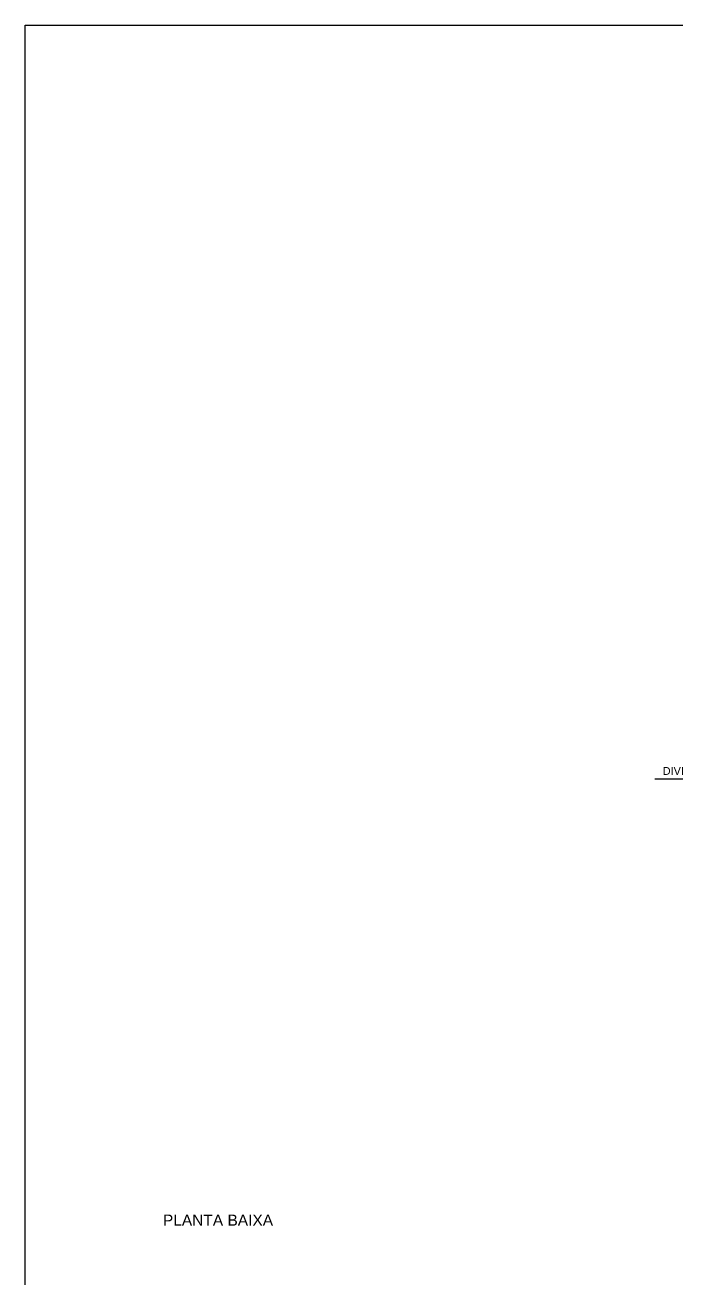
# Model space of a CAD drawing. Extents: x -36 to 357, y 137 to 237.
# Drawn here: x 3.38 to 7.39, y 206.79 to 214.51 of the extents above; entities that cross this region are included whole.
import ezdxf

# ---------------------------------------------------------------- set-up
doc = ezdxf.new("R2010")
doc.units = 0
doc.header["$LTSCALE"] = 0.01
doc.layers.get('0').update_dxf_attribs({"linetype": 'CONTINUOUS'})
for name, color, linetype in [('01', 1, 'CONTINUOUS'), ('ARQ-TXT-1_050', 2, 'CONTINUOUS'), ('ARQ-TXT-1_075', 2, 'CONTINUOUS')]:
    doc.layers.add(name, color=color, linetype=linetype)
doc.styles.add('ESC-50-A20', font='arial.ttf', dxfattribs={"height": 0.1})
doc.styles.add('FNDE Texto Cota 0025', font='verdana.ttf', dxfattribs={"height": 0.04})
doc.dimstyles.new('FNDE 1-0025', dxfattribs={"dimscale": 5, "dimtxt": 0.04, "dimasz": 0.0035, "dimexe": 0.15, "dimexo": 0.15, "dimgap": 0.0025, "dimtad": 1, "dimzin": 1, "dimdsep": 46, "dimtxsty": 'FNDE Texto Cota 0025', "dimblk": 'tic', "dimcen": 0.015, "dimdle": 0.15, "dimse1": 1, "dimse2": 1, "dimclrd": 251, "dimclre": 251, "dimclrt": 256, "dimaunit": 1, "dimadec": 3, "dimazin": 0, "dimtfac": 1, "dimtix": 1, "dimtmove": 2, "dimatfit": 3, "dimfxl": 0.15, "dimtvp": 1, "dimtolj": 1, "dimtzin": 0, "dimarcsym": 0})

# ---------------------------------------------------------------- blocks, each defined once
blk = doc.blocks.new('tic')
at = {"color": 251}
for p, q in [((-1, 0), (1, 0)), ((0, -1), (0, 1))]:
    blk.add_line(p, q, dxfattribs=at)
blk.add_line((-0.6, -0.6), (0.6, 0.6))

msp = doc.modelspace()

# ---------------------------------------------------------------- linework, layer by layer
msp.add_lwpolyline([(3.3817, 214.513), (33.039, 214.513), (33.039, 195.3903), (3.3817, 195.3903)], close=True)

# ---------------------------------------------------------------- texts
at = {"layer": 'ARQ-TXT-1_050', "insert": (2.5121, 207.1821), "char_height": 0.068267, "width": 2.389517, "attachment_point": 1, "style": 'ESC-50-A20'}
msp.add_mtext('\\pi1.7183;PLANTA BAIXA', dxfattribs=at)
at = {"layer": 'ARQ-TXT-1_075', "insert": (7.1241, 209.9403), "char_height": 0.048, "width": 1.181001, "attachment_point": 1, "style": 'ESC-50-A20'}
msp.add_mtext('\\pi0.18387;DIVISÓRIA EM GRANITO CINZA \\P\\pi0.38416;ANDORINHA (h = 170 cm)', dxfattribs=at)

# ---------------------------------------------------------------- leaders
at = {"layer": '01', "color": 3, "ltscale": 10}
msp.add_leader([(8.619, 209.8662), (7.2601, 209.8662)], dimstyle='FNDE 1-0025', override={"dimtad": 0, "dimlfac": 100, "dimclrd": 252, "dimclre": 252}, dxfattribs=at)

doc.saveas('drawing.dxf')
